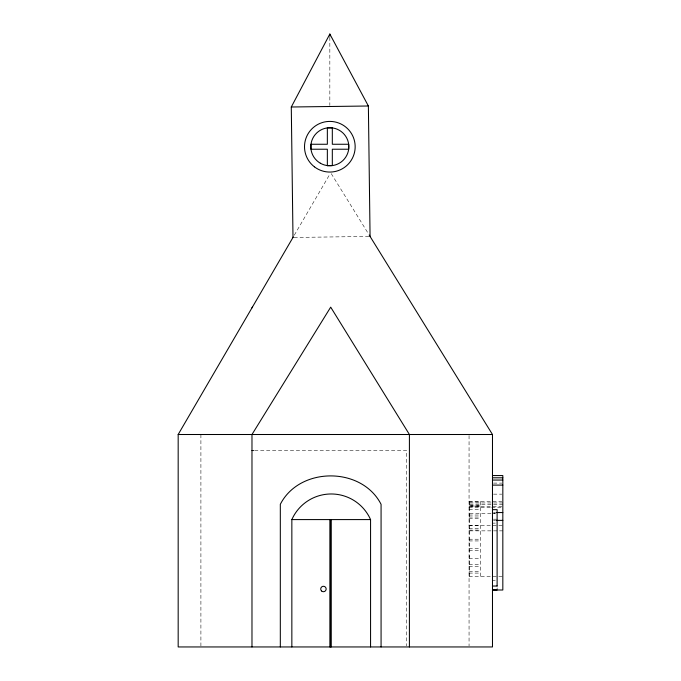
<?xml version="1.0" encoding="UTF-8"?>
<svg xmlns="http://www.w3.org/2000/svg" width="681" height="681" viewBox="0 0 681 681"><rect width="100%" height="100%" fill="white"/><g stroke="black" fill="none" stroke-linecap="round" stroke-linejoin="round"><path stroke-width="0.51" stroke-dasharray="3.4 2.55" d="M294.303 235.192L330.166 173.646M294.047 237.439L369.017 236.46M254.592 450.516L406.625 450.516L406.625 645.886M493.512 483.101L501.795 483.101M493.512 494.151L501.795 494.151M469.056 501.522L501.803 501.488M469.056 501.965L480.497 501.965M469.745 502.961L502.825 502.961M469.745 504.442L502.825 504.442M469.745 505.328L480.497 505.328M469.056 506.434L501.786 506.434M469.056 507.745L490.695 507.745M491.699 507.745L501.82 507.745M469.056 509.499L480.497 509.499M493.512 512.555L495.581 512.555M493.402 513.593L495.257 513.593M469.745 513.678L495.385 513.678M469.056 515.04L480.497 515.04M469.056 517.032L480.497 517.032M469.056 518.743L480.497 518.743M493.402 519.194L497.113 519.194M493.512 520.378L495.581 520.378M492.482 523.127L495.257 523.127M469.056 525.511L480.497 525.511M469.056 525.741L502.825 525.741M469.056 528.388L480.497 528.388M469.056 530.107L480.497 530.107M469.745 530.857L502.825 530.857M469.056 539.224L480.497 539.224M469.056 540.935L480.497 540.935M469.056 548.588L480.497 548.588M469.056 550.299L480.497 550.299M469.056 556.539L469.745 556.539M469.056 558.258L480.497 558.258M469.056 564.549L480.497 564.549M469.056 566.269L480.497 566.269M469.056 571.376L480.497 571.376M469.056 573.087L480.497 573.087M469.056 576.484L502.825 576.484M492.482 580.416L495.257 580.416M331.247 173.629L368.634 234.119M497.113 587.822L497.113 589.95M480.497 501.488L480.497 576.484M469.745 501.488L469.745 576.484M469.056 435.568L469.056 645.886M329.834 37.2L329.834 105.453M200.904 434.504L200.904 645.886M480.497 506.043L469.056 506.043L480.497 506.119"/><path stroke-width="1.02" d="M292.992 237.448L291.289 107.002L329.834 34.05L368.378 105.998L370.072 236.452M369.187 235.022L492.482 434.504L492.482 646.95L178.175 646.95L178.175 434.504L293.23 237.031M291.289 107.002L368.378 105.998M252.379 307.148L251.979 307.829M178.175 434.504L492.482 434.504M251.979 450.516L253.528 450.516M492.482 475.551L502.825 475.551L502.825 590.01L492.482 589.976M492.482 477.798L502.825 477.798M492.482 480.054L502.825 480.054M492.482 485.102L502.825 485.102M492.482 509.66L497.113 509.66L497.113 586.043M496.619 512.555L502.825 512.555M291.851 646.95L291.851 519.586L370.566 519.586L370.566 646.95M496.619 520.378L502.825 520.378M492.482 586.043L497.113 586.018M492.482 589.95L497.113 589.976M327.348 165.594L332.319 165.594L332.319 149.224L348.681 149.224L348.681 144.261L332.319 144.261L332.319 127.892L327.348 127.892L327.348 144.261L310.987 144.261L310.987 149.224L327.348 149.224L327.348 165.755M409.409 646.95L409.409 434.504L330.694 307.148L251.979 434.504L251.979 646.95M381.071 646.95L381.071 504.306C361.739 466.442 299.649 466.442 280.317 504.306L280.317 646.95M331.213 519.586L331.213 646.95M330.54 519.586L330.54 646.95M329.834 34.05L329.834 36.153M329.868 519.586L329.868 646.95M291.851 519.586A43.048 43.048 0 0 1 370.566 519.586M320.325 163.21A19.017 19.017 0 0 0 348.842 146.747A19.017 19.017 0 0 0 320.325 130.275A19.017 19.017 0 0 0 320.325 163.21M314.418 166.836A25.333 25.333 0 0 0 354.946 150.05A25.333 25.333 0 0 0 320.138 123.338A25.333 25.333 0 0 0 314.418 166.836M321.517 590.929A2.724 2.724 0 0 0 326.071 589.703A2.724 2.724 0 0 0 322.734 586.367A2.724 2.724 0 0 0 321.517 590.929"/></g></svg>
